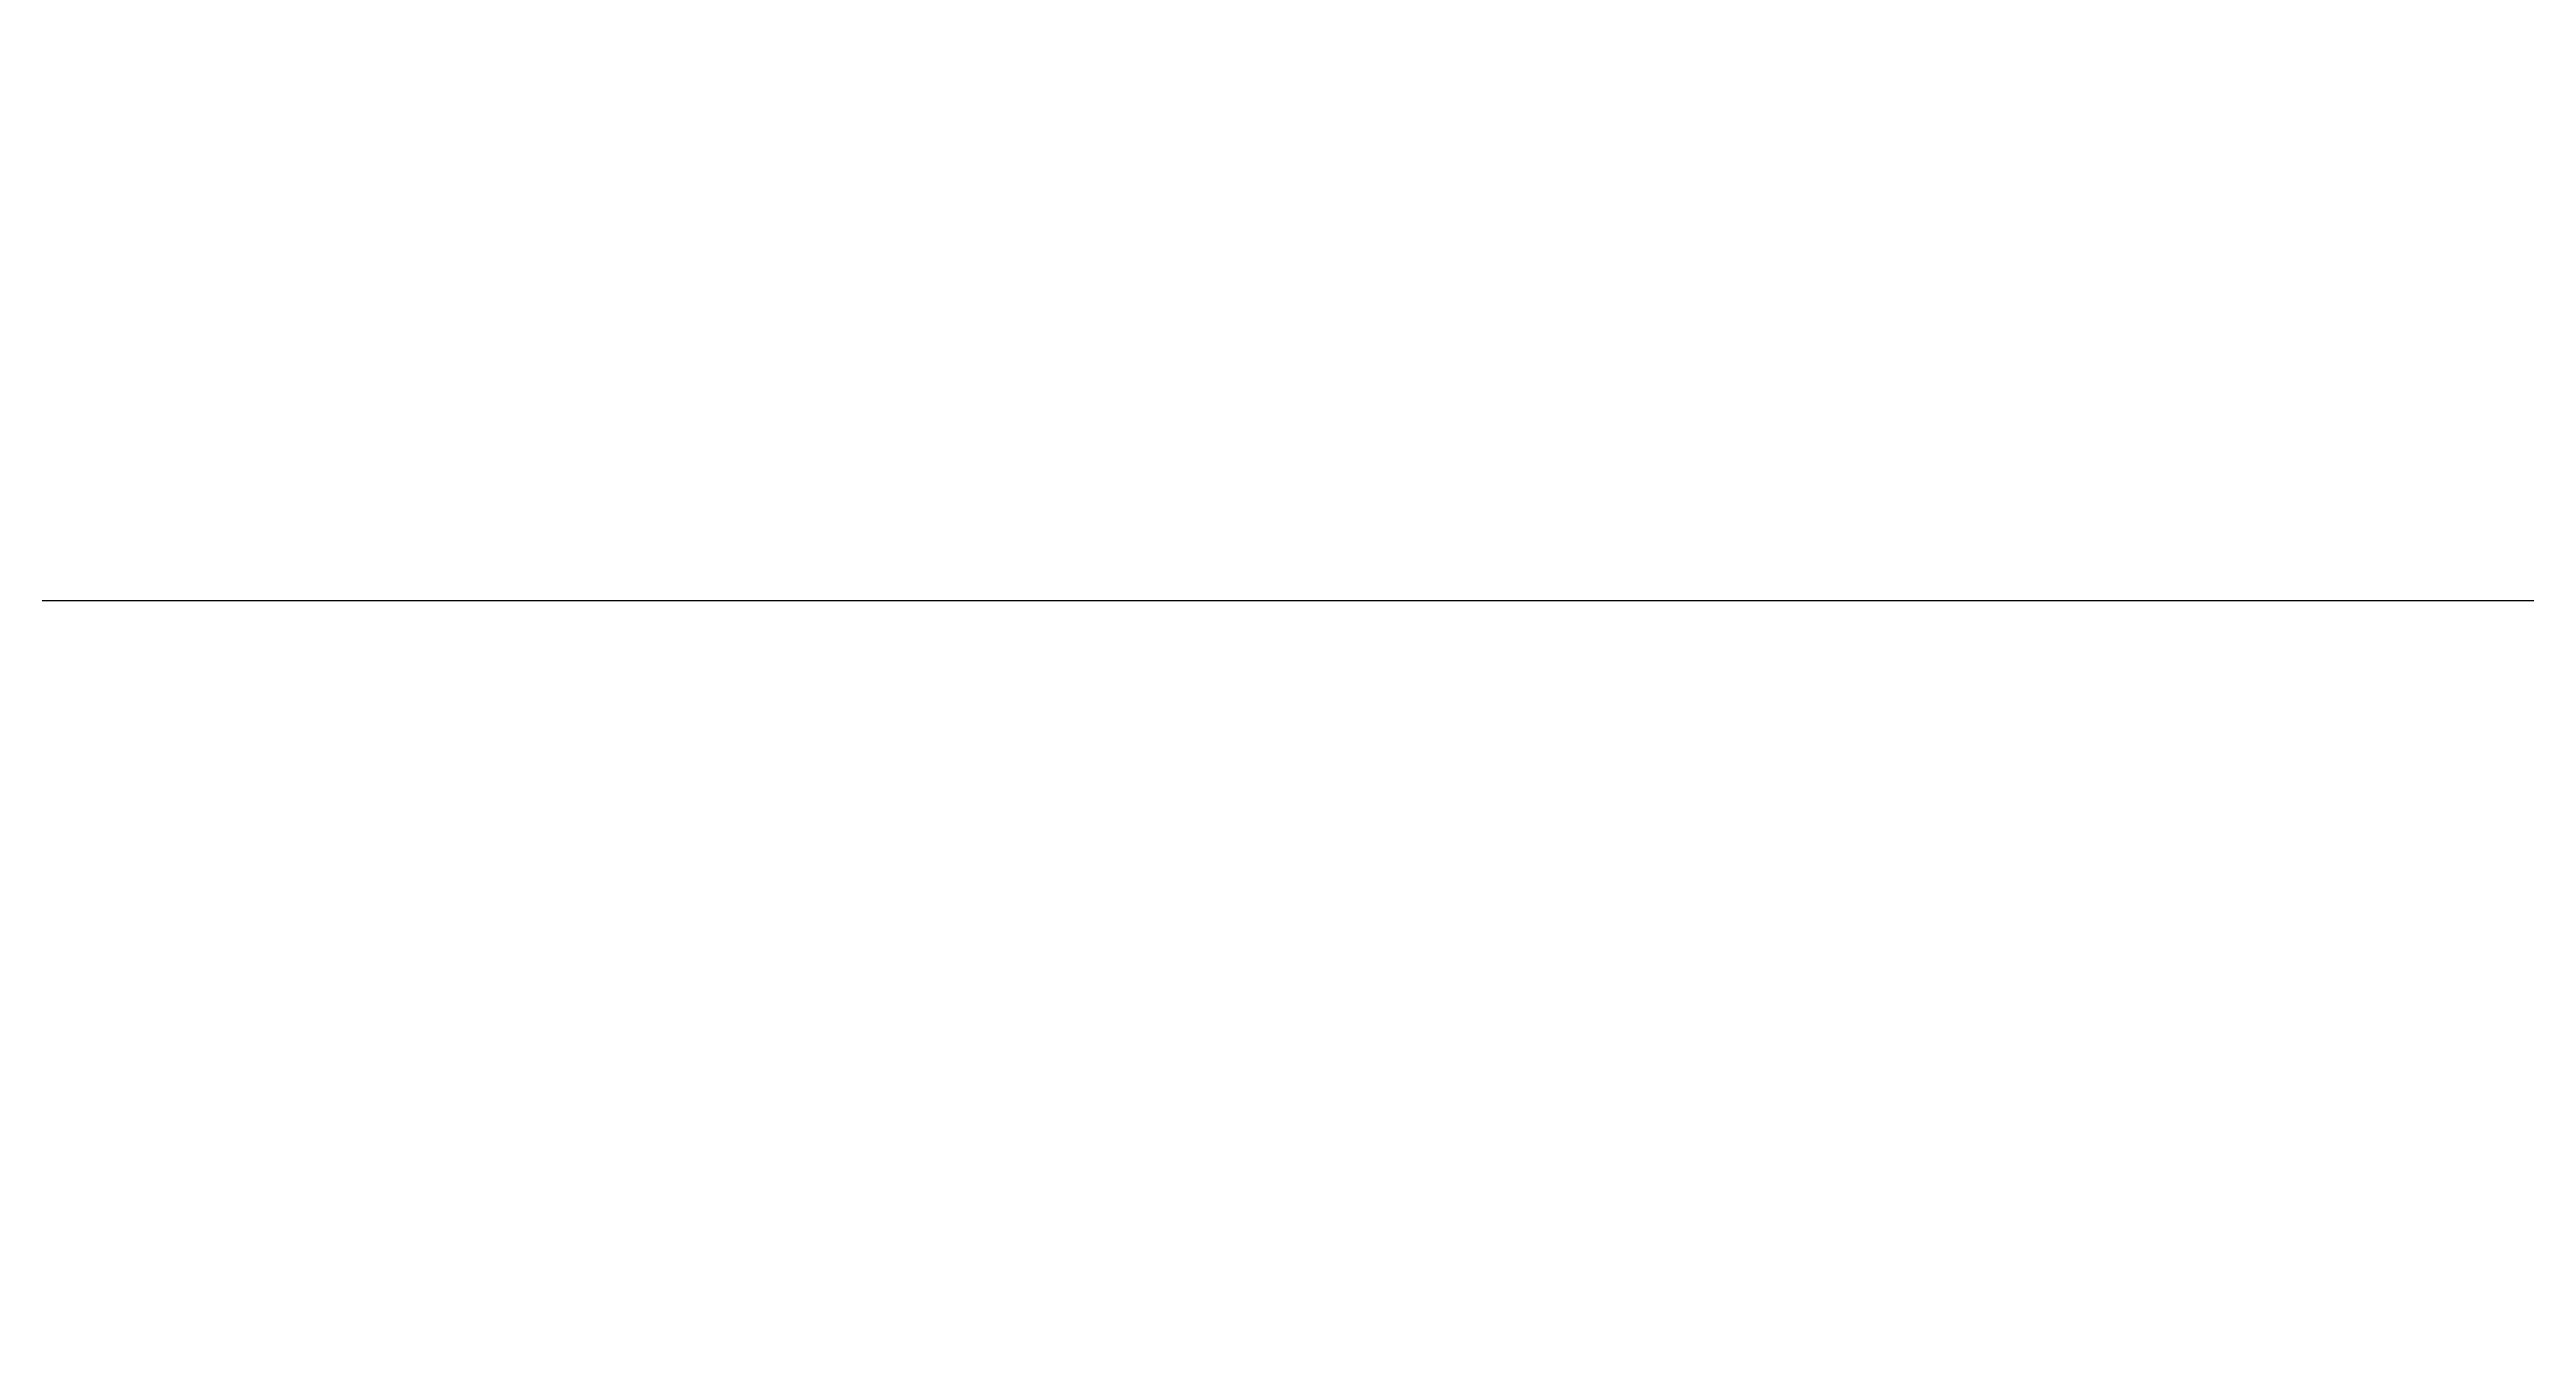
# Model space of a CAD drawing. Header units: inches. Extents: x -11331628 to 26860, y -6840660 to 4773.
# Drawn here: x 12992 to 14333, y -4644 to -3942 of the extents above; entities that cross this region are included whole.
import ezdxf
from ezdxf import colors
from ezdxf.entities.mleader import LeaderData, LeaderLine
from ezdxf.math import Vec2, Vec3

# ---------------------------------------------------------------- set-up
doc = ezdxf.new("R2010")
doc.units = ezdxf.units.IN
doc.header["$LTSCALE"] = 0.5
doc.header["$MEASUREMENT"] = 0
doc.layers.get('Defpoints').update_dxf_attribs({"color": 140})
doc.layers.add('DETL-1', color=9, linetype='Continuous')
doc.layers.add('HATCH', color=253, linetype='Continuous', lineweight=0)
doc.layers.add('TEXT 3', color=41, linetype='Continuous', lineweight=15)
doc.styles.add('TEXT-ITALIC', font='ariali.ttf')

# ---------------------------------------------------------------- blocks, each defined once
blk = doc.blocks.new('ex')
at = {"layer": 'HATCH', "transparency": 33554559}
h = blk.add_hatch(color=256, dxfattribs=at)
h.dxf.hatch_style = 1
edge = h.paths.add_edge_path()
edge.add_arc((18700504.22073473, -3561631.369366181), 19026195.59655109, 169.1721959884133, 169.1728963111256, ccw=False)
edge.add_line((13047.12442511698, 12591.0847919499), (12924.87562076767, 12583.81827887688))
edge.add_line((12924.87562076767, 12583.81827887688), (12918.41917347183, 12684.42387932521))
edge.add_line((12918.41917347183, 12684.42387932521), (12955.8764249554, 12689.46275507641))
edge.add_line((12955.8764249554, 12689.46275507641), (12955.8764249554, 12703.12107240856))
edge.add_line((12955.8764249554, 12703.12107240856), (13156.3021638343, 12881.90199929015))
edge.add_line((13156.3021638343, 12881.90199929015), (13136.77032485473, 12911.34905150445))
edge.add_line((13136.77032485473, 12911.34905150445), (13122.97192812207, 13133.40236349875))
edge.add_line((13122.97192812207, 13133.40236349875), (12924.14531823456, 13232.29204982641))
edge.add_line((12924.14531823456, 13232.29204982641), (12904.237081586, 13261.92630962753))
edge.add_line((12904.237081586, 13261.92630962753), (12791.3515867317, 13212.59063311764))
edge.add_line((12791.3515867317, 13212.59063311764), (12633.01709580441, 13383.59456626587))
edge.add_line((12633.01709580441, 13383.59456626587), (12535.35716973265, 13319.03767575305))
edge.add_line((12535.35716973265, 13319.03767575305), (12497.8100075584, 13376.94053285359))
edge.add_line((12497.8100075584, 13376.94053285359), (12012.29688951399, 13130.58934674551))
edge.add_line((12012.29688951399, 13130.58934674551), (11943.77471832346, 13229.97107565478))
edge.add_arc((14237.06598037777, 8973.850701413085), 4834.640157514305, 118.3167637950563, 122.655324039758)
edge.add_arc((17847.23012333371, 2841.593031629971), 11948.60594816515, 121.3636017984792, 121.7937479478427)
edge.add_line((11551.95111429396, 12997.31291270542), (11553.64444882046, 9864.166244942233))
edge.add_line((11553.64444882046, 9864.166244942233), (11605.1284383098, 9833.156335381806))
edge.add_arc((10912.97296754119, 10242.59395764468), 804.18801423497, 329.393989043174, 342.2915765814508)
edge.add_line((11679.05595864026, 9997.981584719902), (11755.01638230953, 9968.912967767952))
edge.add_arc((9681.949001378445, 10820.57796373318), 2241.192011237079, 337.6659848086089, 374.5002718027818)
edge.add_arc((6980.737022653229, 19457.81814454436), 9431.322806105274, 301.0958958073821, 307.7889188407133)
edge.add_line((12759.81991063265, 12004.49332626192), (12691.55110441995, 12107.41835565044))
edge.add_arc((247887.4608590392, -274957.1292062758), 371110.7252993863, 129.266009005449, 129.3282315217155, ccw=False)

msp = doc.modelspace()

# ---------------------------------------------------------------- block references
at = {"layer": 'DETL-1'}
msp.add_blockref('ex', (409.6619919969687, -13525.76028504159, 28.28571540478592), dxfattribs=at)

# ---------------------------------------------------------------- next in the draw order: leaders
at = {"layer": 'TEXT 3'}
ml = msp.add_multileader_mtext('Standard', dxfattribs=at)
ml.set_content("ZONE  VE (ELEV. 11.00') ", color=256, style='TEXT-ITALIC')
ml.set_leader_properties()
ml.build(insert=Vec2(0, 0))
ml.multileader.update_dxf_attribs({"leader_type": 2, "text_left_attachment_type": 2, "text_right_attachment_type": 2, "dogleg_length": 0.075, "arrow_head_size": 1.6, "scale": 40})
ctx = ml.context
ctx.base_point, ctx.scale, ctx.char_height, ctx.arrow_head_size, ctx.landing_gap_size, ctx.plane_origin, ctx.plane_x_axis, ctx.plane_y_axis = Vec3(24962.79203120684, -19852.13027509757), 40, 2.4, 1.6, 0, Vec3(25012.47585283669, -19773.61800601579), Vec3(0.08715574274765803, 0.9961946980917455), Vec3(-0.9961946980917455, 0.08715574274765803)
ctx.left_attachment, ctx.right_attachment = 2, 2
notes = []
notes.append((ctx, [(0, (0, 0, 0), (0, 0), (1, 0), 1, [])]))
ctx.mtext.insert, ctx.mtext.text_direction, ctx.mtext.rotation, ctx.mtext.flow_direction = Vec3(24961.22475736537, -19851.99315640378), Vec3(0.08715574274765803, 0.9961946980917455), 1.48352986419518, 5
ctx.mtext.has_bg_fill, ctx.mtext.bg_color, ctx.mtext.bg_scale_factor, ctx.mtext.bg_transparency, ctx.mtext.use_window_bg_color = 1, -1027028792, 1.5, 0, 1
for ctx, leaders in notes:
    for number, flags, end, landing, length, lines in leaders:
        leader = LeaderData()
        leader.index, (leader.has_last_leader_line, leader.has_dogleg_vector, leader.attachment_direction) = number, flags
        leader.last_leader_point, leader.dogleg_vector, leader.dogleg_length = Vec3(end), Vec3(landing), length
        for number, points, colour, breaks in lines:
            line = LeaderLine()
            line.index, line.vertices, line.color, line.breaks = number, Vec3.list(points), colors.encode_raw_color(colour), breaks
            leader.lines.append(line)
        ctx.leaders.append(leader)

# ---------------------------------------------------------------- next in the draw order: linework, layer by layer
at = {"layer": 'Defpoints'}
msp.add_lwpolyline([(16059.96493952686, 367.3730937074179), (11673.82656713339, 367.3730937074197), (11673.82656713339, -4240.626898062598), (18585.82655478844, -4240.626898062599), (18585.82655478844, 367.3730937074179), (16059.96493952686, 367.3730937074179)], dxfattribs=at)

doc.saveas('drawing.dxf')
